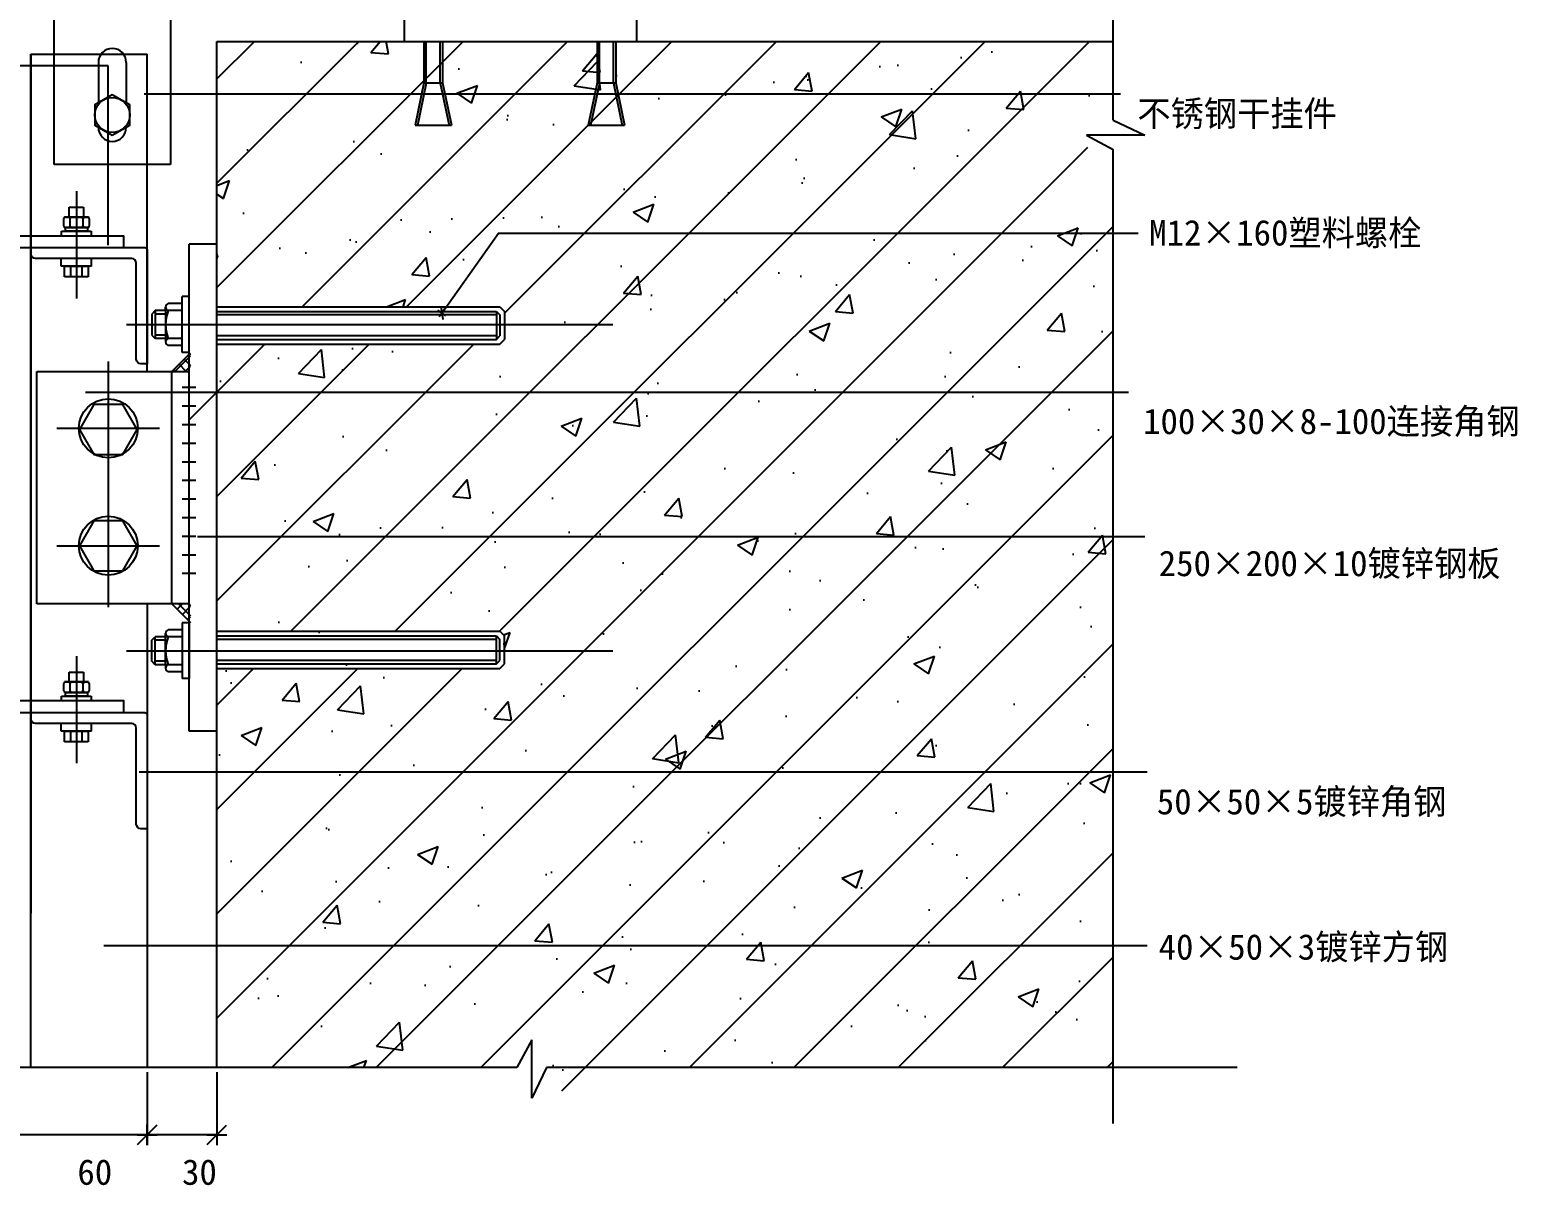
# Model space of a CAD drawing. Header units: metres. Extents: x -3313 to 4000, y 1266 to 2602.
# Drawn here: x 3292 to 3931, y 1280 to 1777 of the extents above; entities that cross this region are included whole.
import ezdxf

# ---------------------------------------------------------------- set-up
doc = ezdxf.new("R2010")
doc.units = ezdxf.units.M
for name, color, linetype in [('2', 2, 'Continuous'), ('3', 5, 'Continuous'), ('4', 4, 'Continuous'), ('7', 7, 'Continuous'), ('BH', 3, 'Continuous'), ('Dim', 3, 'Continuous'), ('TEXT', 7, 'Continuous'), ('ZJSY-CC155-D10', 7, 'Continuous')]:
    doc.layers.add(name, color=color, linetype=linetype)
doc.dimstyles.get("Standard").update_dxf_attribs({"dimtxt": 2.5, "dimasz": 2.5, "dimexe": 1.25, "dimexo": 0.625, "dimtad": 1, "dimcen": 2.5, "dimazin": 3, "dimtfac": 1, "dimtmove": 0, "dimatfit": 3})

# ---------------------------------------------------------------- blocks, each defined once
blk = doc.blocks.new('ST-L50')
at = {"layer": '4'}
blk.add_lwpolyline([(0, 1, 0.41), (1, 0), (50, 0), (50, 2.67, 0.41), (48, 4.67), (6.67, 4.67, -0.41), (4.67, 6.67), (4.67, 48, 0.41), (2.67, 50), (0, 50)], format="xyb", close=True, dxfattribs=at)
blk = doc.blocks.new('_ArchTick')
for p, q in [((-0.52, 0), (0.52, 0)), ((0, 0.54), (0, -0.54))]:
    blk.add_line(p, q)
at = {"color": 0, "linetype": 'ByBlock'}
blk.add_lwpolyline([(-0.5, -0.5), (0.5, 0.5)], dxfattribs=at)

msp = doc.modelspace()

# ---------------------------------------------------------------- hatches: boundary and pattern name
h = msp.add_hatch()
h.set_pattern_fill('AR-CONC', scale=0.5)
h.paths.add_polyline_path([(3757.56, 1705.71, 0.03), (3768.93, 1710.41, 0.04), (3771.52, 1712.24, 0.18), (3772.34, 1713.71, 0.18), (3771.52, 1715.17, 0.04), (3768.93, 1717.01, 0.03), (3757.56, 1721.71, -0.03), (3746.19, 1726.41, -0.04), (3743.64, 1728.2, -0.18), (3742.78, 1729.71, -0.18), (3743.64, 1731.21, -0.04), (3746.19, 1733.01, -0.03), (3757.56, 1737.71), (3757.56, 1771.73), (3372.03, 1771.73), (3372.03, 1657.54), (3493.79, 1657.54), (3495.79, 1655.54), (3495.79, 1643.54), (3493.79, 1641.54), (3372.03, 1641.54), (3372.03, 1517.94), (3493.79, 1517.94), (3495.79, 1515.94), (3495.79, 1503.94), (3493.79, 1501.94), (3372.03, 1501.94), (3372.03, 1475.01), (3372.03, 1330.24), (3500.36, 1330.24, -0.03), (3505.06, 1341.61, -0.04), (3506.86, 1344.16, -0.18), (3508.36, 1345.02, -0.18), (3509.87, 1344.16, -0.04), (3511.66, 1341.61, -0.03), (3516.36, 1330.24, 0.03), (3521.06, 1318.87, 0.04), (3522.9, 1316.27, 0.18), (3524.36, 1315.46, 0.18), (3525.83, 1316.27, 0.04), (3527.66, 1318.87, 0.03), (3532.36, 1330.24), (3757.56, 1330.24)])
h = msp.add_hatch()
h.set_pattern_fill('ANSI31', scale=10)
h.paths.add_polyline_path([(3757.56, 1705.71, 0.03), (3768.93, 1710.41, 0.04), (3771.52, 1712.24, 0.18), (3772.34, 1713.71, 0.18), (3771.52, 1715.17, 0.04), (3768.93, 1717.01, 0.03), (3757.56, 1721.71, -0.03), (3746.19, 1726.41, -0.04), (3743.64, 1728.2, -0.18), (3742.78, 1729.71, -0.18), (3743.64, 1731.21, -0.04), (3746.19, 1733.01, -0.03), (3757.56, 1737.71), (3757.56, 1771.73), (3372.03, 1771.73), (3372.03, 1657.54), (3493.79, 1657.54), (3495.79, 1655.54), (3495.79, 1643.54), (3493.79, 1641.54), (3372.03, 1641.54), (3372.03, 1517.94), (3493.79, 1517.94), (3495.79, 1515.94), (3495.79, 1503.94), (3493.79, 1501.94), (3372.03, 1501.94), (3372.03, 1475.01), (3372.03, 1330.24), (3500.36, 1330.24, -0.03), (3505.06, 1341.61, -0.04), (3506.86, 1344.16, -0.18), (3508.36, 1345.02, -0.18), (3509.87, 1344.16, -0.04), (3511.66, 1341.61, -0.03), (3516.36, 1330.24, 0.03), (3521.06, 1318.87, 0.04), (3522.9, 1316.27, 0.18), (3524.36, 1315.46, 0.18), (3525.83, 1316.27, 0.04), (3527.66, 1318.87, 0.03), (3532.36, 1330.24), (3757.56, 1330.24)])
h = msp.add_hatch()
h.set_pattern_fill('AR-SAND', scale=2)
h.paths.add_polyline_path([(3492.29, 1655.54), (3493.79, 1654.04), (3493.79, 1645.04), (3492.29, 1643.54), (3375.79, 1643.54), (3375.79, 1641.54), (3493.79, 1641.54), (3495.79, 1643.54), (3495.79, 1655.54), (3493.79, 1657.54), (3375.79, 1657.54), (3375.79, 1655.54)])
h = msp.add_hatch()
h.set_pattern_fill('AR-SAND', scale=2)
h.paths.add_polyline_path([(3492.29, 1503.94), (3493.79, 1505.44), (3493.79, 1514.44), (3492.29, 1515.94), (3375.79, 1515.94), (3375.79, 1517.94), (3493.79, 1517.94), (3495.79, 1515.94), (3495.79, 1503.94), (3493.79, 1501.94), (3375.79, 1501.94), (3375.79, 1503.94)])
at = {"layer": 'BH'}
h = msp.add_hatch(dxfattribs=at)
h.set_pattern_fill('ANSI32', scale=30)
h.paths.add_polyline_path([(3372.03, 1475.01), (3360.03, 1475.01), (3360.03, 1675.01), (3372.03, 1675.01)])
h = msp.add_hatch(dxfattribs=at)
h.set_pattern_fill('ANSI37')
h.paths.add_polyline_path([(3360.67, 1629.74), (3352.67, 1629.74), (3360.67, 1637.74)])
h = msp.add_hatch(dxfattribs=at)
h.set_pattern_fill('ANSI37')
h.paths.add_polyline_path([(3360.67, 1521.74), (3352.67, 1529.74), (3360.67, 1529.74)])

# ---------------------------------------------------------------- linework, layer by layer
for p, q in [((3452.53, 1781.73), (3452.53, 1771.73)), ((3552.53, 1781.73), (3552.53, 1771.73)), ((3461.1, 1771.73), (3461.1, 1753.93)), ((3462.1, 1753.93), (3462.1, 1771.73)), ((3468.1, 1753.93), (3468.1, 1771.73)), ((3469.1, 1771.73), (3469.1, 1753.93)), ((3535.6, 1771.73), (3535.6, 1753.93)), ((3536.6, 1753.93), (3536.6, 1771.73)), ((3542.6, 1753.93), (3542.6, 1771.73)), ((3543.6, 1771.73), (3543.6, 1753.93)), ((3461.1, 1753.93), (3457.29, 1735.74)), ((3462.09, 1753.79), (3458.28, 1735.59)), ((3461.1, 1753.93), (3469.1, 1753.93)), ((3468.11, 1753.79), (3471.91, 1735.59)), ((3469.1, 1753.93), (3472.9, 1735.74)), ((3535.6, 1753.93), (3531.79, 1735.74)), ((3536.59, 1753.79), (3532.78, 1735.59)), ((3535.6, 1753.93), (3543.6, 1753.93)), ((3542.61, 1753.79), (3546.41, 1735.59)), ((3543.6, 1753.93), (3547.4, 1735.74)), ((3457.29, 1735.74), (3472.9, 1735.74)), ((3531.79, 1735.74), (3547.4, 1735.74)), ((3349.98, 1655.91), (3349.98, 1657.41)), ((3357.03, 1658.91), (3351.03, 1658.91)), ((3360.03, 1661.91), (3357.03, 1661.91)), ((3357.03, 1637.91), (3357.03, 1661.91)), ((3360.03, 1637.91), (3360.03, 1661.91)), ((3372.03, 1657.54), (3493.79, 1657.54)), ((3493.79, 1657.54), (3495.79, 1655.54)), ((3345.48, 1655.91), (3343.98, 1654.41)), ((3343.98, 1654.41), (3343.98, 1645.41)), ((3345.48, 1655.91), (3345.48, 1643.91)), ((3357.03, 1655.91), (3345.48, 1655.91)), ((3349.98, 1654.41), (3345.48, 1654.41)), ((3349.98, 1655.91), (3349.98, 1643.91)), ((3349.98, 1655.91), (3349.98, 1642.41)), ((3372.03, 1655.54), (3492.29, 1655.54)), ((3492.29, 1654.04), (3372.03, 1654.04)), ((3492.29, 1655.54), (3493.79, 1654.04)), ((3492.29, 1655.54), (3492.29, 1643.54)), ((3493.79, 1654.04), (3493.79, 1645.04)), ((3495.79, 1655.54), (3495.79, 1643.54)), ((3343.98, 1645.41), (3345.48, 1643.91)), ((3349.98, 1645.41), (3345.48, 1645.41)), ((3492.29, 1645.04), (3372.03, 1645.04)), ((3492.29, 1643.54), (3493.79, 1645.04)), ((3357.03, 1643.91), (3345.48, 1643.91)), ((3357.03, 1640.91), (3351.03, 1640.91)), ((3372.03, 1643.54), (3492.29, 1643.54)), ((3372.03, 1641.54), (3493.79, 1641.54)), ((3493.79, 1641.54), (3495.79, 1643.54)), ((3360.03, 1637.91), (3357.03, 1637.91)), ((3349.98, 1503.57), (3349.98, 1517.07)), ((3357.03, 1518.57), (3351.03, 1518.57)), ((3357.03, 1521.57), (3357.03, 1497.57)), ((3360.03, 1521.57), (3357.03, 1521.57)), ((3360.03, 1521.57), (3360.03, 1497.57)), ((3372.03, 1517.94), (3493.79, 1517.94)), ((3493.79, 1517.94), (3495.79, 1515.94)), ((3343.98, 1514.07), (3345.48, 1515.57)), ((3343.98, 1505.07), (3343.98, 1514.07)), ((3357.03, 1515.57), (3345.48, 1515.57)), ((3345.48, 1503.57), (3345.48, 1515.57)), ((3349.98, 1514.07), (3345.48, 1514.07)), ((3349.98, 1503.57), (3349.98, 1515.57)), ((3372.03, 1515.94), (3492.29, 1515.94)), ((3492.29, 1514.44), (3372.03, 1514.44)), ((3492.29, 1515.94), (3493.79, 1514.44)), ((3492.29, 1503.94), (3492.29, 1515.94)), ((3493.79, 1505.44), (3493.79, 1514.44)), ((3495.79, 1503.94), (3495.79, 1515.94)), ((3345.48, 1503.57), (3343.98, 1505.07)), ((3349.98, 1505.07), (3345.48, 1505.07)), ((3492.29, 1505.44), (3372.03, 1505.44)), ((3372.03, 1503.94), (3492.29, 1503.94)), ((3492.29, 1503.94), (3493.79, 1505.44)), ((3493.79, 1501.94), (3495.79, 1503.94)), ((3357.03, 1503.57), (3345.48, 1503.57)), ((3349.98, 1503.57), (3349.98, 1502.07)), ((3357.03, 1500.57), (3351.03, 1500.57)), ((3360.03, 1497.57), (3357.03, 1497.57)), ((3372.03, 1501.94), (3493.79, 1501.94)), ((3342.03, 1328.24), (3342.03, 1299.32)), ((3342.03, 1328.24), (3342.03, 1299.32)), ((3372.03, 1328.24), (3372.03, 1299.32)), ((3342.03, 1301.32), (3282.03, 1301.32)), ((3372.03, 1301.32), (3342.03, 1301.32))]:
    msp.add_line(p, q)
for points in [[(3340.68, 1749.22), (3760.7, 1749.22)], [(3468.77, 1654.86), (3493.22, 1689.15), (3768.29, 1689.15)], [(3315.43, 1620.88), (3764.22, 1620.88)], [(3363.67, 1558.7), (3771.22, 1558.7)], [(3338.64, 1457.51), (3772.24, 1457.51)]]:
    msp.add_lwpolyline(points)
for centre, radius, start, end in [((3351.58, 1657.41), 1.6, 110.02, 249.98), ((3367.65, 1649.91), 17.67, 160.15, 199.85), ((3351.58, 1642.41), 1.6, 110.02, 249.98), ((3351.58, 1517.07), 1.6, 110.02, 249.98), ((3367.65, 1509.57), 17.67, 160.15, 199.85), ((3351.58, 1502.07), 1.6, 110.02, 249.98)]:
    msp.add_arc(centre, radius, start, end)
at = {"layer": '2'}
for p, q in [((3372.03, 1771.73), (3757.56, 1771.73)), ((3372.03, 1330.24), (3372.03, 1771.73))]:
    msp.add_line(p, q, dxfattribs=at)
at = {"layer": '3'}
for p, q in [((3757.56, 1737.79), (3757.56, 2124.52)), ((3302.03, 1766.17), (3342.03, 1766.17)), ((3342.03, 1718.7), (3342.03, 1766.17)), ((3757.56, 1306.2), (3757.56, 1725.21)), ((3311.57, 1707.22), (3311.57, 1661.17)), ((3306.85, 1696.15), (3306.53, 1696.15)), ((3316.82, 1696.15), (3306.85, 1696.15)), ((3306.85, 1696.15), (3316.54, 1696.15)), ((3308.5, 1700.34), (3314.64, 1700.34)), ((3308.5, 1696.15), (3308.5, 1700.34)), ((3314.64, 1700.34), (3314.64, 1696.15)), ((3305.18, 1690.01), (3317.95, 1690.01)), ((3305.18, 1687.99), (3305.18, 1690.01)), ((3306.25, 1692.28), (3306.25, 1695.55)), ((3316.54, 1691.68), (3306.85, 1691.68)), ((3308.59, 1691.68), (3314.78, 1691.68)), ((3308.96, 1692.29), (3308.96, 1695.53)), ((3314.43, 1692.29), (3314.43, 1695.53)), ((3317.14, 1695.55), (3317.14, 1692.28)), ((3317.95, 1690.01), (3317.95, 1687.99)), ((3305.09, 1674.98), (3305.09, 1678.32)), ((3318.05, 1674.98), (3318.05, 1678.32)), ((3318.05, 1674.98), (3305.09, 1674.98)), ((3306.53, 1674.98), (3316.61, 1674.98)), ((3306.53, 1670.41), (3306.53, 1674.98)), ((3316.61, 1670.41), (3306.53, 1670.41)), ((3309.13, 1670.41), (3309.13, 1674.98)), ((3314.01, 1670.41), (3314.01, 1674.98)), ((3316.61, 1674.98), (3316.61, 1670.41)), ((3325.28, 1634.08), (3325.28, 1528.3)), ((3303.22, 1605.3), (3347.35, 1605.3)), ((3303.18, 1554.74), (3347.32, 1554.74)), ((3311.57, 1507.22), (3311.57, 1461.17)), ((3308.5, 1496.15), (3308.5, 1500.34)), ((3308.5, 1500.34), (3314.64, 1500.34)), ((3314.64, 1500.34), (3314.64, 1496.15)), ((3306.25, 1492.28), (3306.25, 1495.55)), ((3306.85, 1496.15), (3306.53, 1496.15)), ((3306.85, 1496.15), (3316.54, 1496.15)), ((3316.82, 1496.15), (3306.85, 1496.15)), ((3316.54, 1491.68), (3306.85, 1491.68)), ((3308.59, 1491.68), (3314.78, 1491.68)), ((3308.96, 1492.29), (3308.96, 1495.53)), ((3314.43, 1492.29), (3314.43, 1495.53)), ((3317.14, 1495.55), (3317.14, 1492.28)), ((3305.18, 1490.01), (3317.95, 1490.01)), ((3305.18, 1487.99), (3305.18, 1490.01)), ((3317.95, 1490.01), (3317.95, 1487.99)), ((3305.09, 1474.98), (3305.09, 1478.32)), ((3318.05, 1474.98), (3318.05, 1478.32)), ((3318.05, 1474.98), (3305.09, 1474.98)), ((3306.53, 1474.98), (3316.61, 1474.98)), ((3306.53, 1470.41), (3306.53, 1474.98)), ((3309.13, 1470.41), (3309.13, 1474.98)), ((3314.01, 1470.41), (3314.01, 1474.98)), ((3316.61, 1474.98), (3316.61, 1470.41)), ((3316.61, 1470.41), (3306.53, 1470.41))]:
    msp.add_line(p, q, dxfattribs=at)
for points in [[(3306.85, 1691.68), (3316.29, 1691.68), (3316.29, 1690.01), (3306.85, 1690.01)], [(3337.72, 1604.74), (3331.52, 1615.48), (3319.11, 1615.48), (3312.91, 1604.74), (3319.11, 1594), (3331.52, 1594)], [(3337.69, 1554.74), (3331.49, 1565.48), (3319.08, 1565.48), (3312.88, 1554.74), (3319.08, 1544), (3331.49, 1544)], [(3306.85, 1491.68), (3316.29, 1491.68), (3316.29, 1490.01), (3306.85, 1490.01)]]:
    msp.add_lwpolyline(points, close=True, dxfattribs=at)
for centre in [(3325.32, 1605.3), (3325.28, 1554.74)]:
    msp.add_circle(centre, 12.67, dxfattribs=at)
for centre, radius, start, end in [((3306.85, 1695.55), 0.6, 90, 180), ((3308.07, 1695.27), 0.92, 16.32, 70.88), ((3309.84, 1695.27), 0.92, 109.12, 163.68), ((3313.54, 1695.27), 0.92, 16.32, 70.88), ((3315.32, 1695.27), 0.92, 109.12, 163.68), ((3316.54, 1695.55), 0.6, 0, 90), ((3306.85, 1692.28), 0.6, 180, 270), ((3308.07, 1692.55), 0.92, 289.12, 343.68), ((3309.84, 1692.55), 0.92, 196.32, 250.88), ((3313.54, 1692.55), 0.92, 289.12, 343.68), ((3315.32, 1692.55), 0.92, 196.32, 250.88), ((3316.54, 1692.28), 0.6, 270, 360), ((3306.85, 1495.55), 0.6, 90, 180), ((3306.85, 1492.28), 0.6, 180, 270), ((3308.07, 1495.27), 0.92, 16.32, 70.88), ((3308.07, 1492.55), 0.92, 289.12, 343.68), ((3309.84, 1495.27), 0.92, 109.12, 163.68), ((3309.84, 1492.55), 0.92, 196.32, 250.88), ((3313.54, 1495.27), 0.92, 16.32, 70.88), ((3313.54, 1492.55), 0.92, 289.12, 343.68), ((3315.32, 1495.27), 0.92, 109.12, 163.68), ((3315.32, 1492.55), 0.92, 196.32, 250.88), ((3316.54, 1495.55), 0.6, 0, 90), ((3316.54, 1492.28), 0.6, 270, 360)]:
    msp.add_arc(centre, radius, start, end, dxfattribs=at)
at = {"layer": '4'}
for p, q in [((3302.03, 1718.7), (3302.03, 1798.7)), ((3352.03, 1798.7), (3352.03, 1718.7)), ((3292.03, 1330.24), (3292.03, 1766.17)), ((3292.03, 1766.17), (3292.03, 1396.73)), ((3292.03, 1766.17), (3302.03, 1766.17)), ((3352.03, 1718.7), (3302.03, 1718.7)), ((3342.03, 1629.74), (3342.03, 1718.7)), ((3360.03, 1475.01), (3360.03, 1684.47)), ((3372.03, 1684.47), (3360.03, 1684.47)), ((3294.55, 1529.74), (3294.55, 1629.74)), ((3294.55, 1629.74), (3360.03, 1629.74)), ((3352.67, 1529.74), (3352.67, 1629.74)), ((3360.03, 1529.74), (3294.55, 1529.74)), ((3342.03, 1529.74), (3342.03, 1330.24)), ((3372.03, 1475.01), (3360.03, 1475.01))]:
    msp.add_line(p, q, dxfattribs=at)
msp.add_circle((3327.03, 1740.08), 7.5, dxfattribs=at)
at = {"layer": '7'}
for p, q in [((3321.03, 1762.7), (3321.03, 1745.28)), ((3333.03, 1762.7), (3333.03, 1745.28)), ((3321.03, 1734.88), (3321.03, 1734.7)), ((3333.03, 1734.88), (3333.03, 1734.7))]:
    msp.add_line(p, q, dxfattribs=at)
msp.add_lwpolyline([(3327.03, 1731.42), (3334.53, 1735.75), (3334.53, 1744.41), (3327.03, 1748.74), (3319.53, 1744.41), (3319.53, 1735.75)], close=True, dxfattribs=at)
for points in [[(3273.03, 1687.99, 0.41), (3267.03, 1681.99), (3267.03, 1667.99), (3272.03, 1667.99), (3272.03, 1681.99, -0.41), (3273.03, 1682.99), (3332.03, 1682.99), (3332.03, 1687.99), (3273.03, 1687.99, -0.41), (3272.03, 1688.99), (3272.03, 1702.99), (3267.03, 1702.99), (3267.03, 1688.99, 0.16), (3268.16, 1685.49, 1.04)], [(3273.03, 1487.99, 0.41), (3267.03, 1481.99), (3267.03, 1467.99), (3272.03, 1467.99), (3272.03, 1481.99, -0.41), (3273.03, 1482.99), (3332.03, 1482.99), (3332.03, 1487.99), (3273.03, 1487.99, -0.41), (3272.03, 1488.99), (3272.03, 1502.99), (3267.03, 1502.99), (3267.03, 1488.99, 0.16), (3268.16, 1485.49)]]:
    msp.add_lwpolyline(points, format="xyb", dxfattribs=at)
for centre, start, end in [((3327.03, 1762.7), 0, 180), ((3327.03, 1734.7), 180, 0)]:
    msp.add_arc(centre, 6, start, end, dxfattribs=at)
at = {"layer": 'BH'}
for p, q in [((3372.03, 1475.01), (3372.03, 1684.47)), ((3333.19, 1649.91), (3542.37, 1649.91)), ((3352.67, 1629.74), (3360.67, 1637.74)), ((3357.03, 1622.9), (3363.03, 1622.9)), ((3357.03, 1614.9), (3363.03, 1614.9)), ((3357.03, 1606.9), (3363.03, 1606.9)), ((3357.03, 1598.9), (3363.03, 1598.9)), ((3357.03, 1590.9), (3363.03, 1590.9)), ((3357.03, 1582.9), (3363.03, 1582.9)), ((3357.03, 1574.9), (3363.03, 1574.9)), ((3357.03, 1566.9), (3363.03, 1566.9)), ((3357.03, 1558.9), (3363.03, 1558.9)), ((3312.22, 1554.74), (3334.9, 1554.74)), ((3357.03, 1550.9), (3363.03, 1550.9)), ((3357.03, 1542.9), (3363.03, 1542.9)), ((3352.67, 1529.74), (3360.67, 1521.74)), ((3333.19, 1509.57), (3542.37, 1509.57))]:
    msp.add_line(p, q, dxfattribs=at)
at = {"layer": 'Dim'}
msp.add_lwpolyline([(3323.42, 1382.78), (3772.14, 1382.78)], dxfattribs=at)
at = {"layer": 'TEXT'}
for p, q in [((3501.09, 1330.24), (3213.32, 1330.24)), ((3810.88, 1330.24), (3513.8, 1330.24))]:
    msp.add_line(p, q, dxfattribs=at)
at = {"layer": 'ZJSY-CC155-D10'}
for p, q in [((3757.56, 1737.79), (3771.15, 1731.45)), ((3758.59, 1731.45), (3746.03, 1731.45)), ((3746.03, 1731.45), (3757.56, 1725.21)), ((3771.15, 1731.45), (3758.59, 1731.45)), ((3507.55, 1342.18), (3501.09, 1330.24)), ((3507.55, 1329.61), (3507.55, 1342.18)), ((3513.8, 1330.24), (3507.55, 1317.05)), ((3507.55, 1317.05), (3507.55, 1329.61))]:
    msp.add_line(p, q, dxfattribs=at)

# ---------------------------------------------------------------- block references
for p, xscale, yscale, zscale, rotation in [((3468.77, 1654.86), 4, 4, 4, 234.51), ((3342.03, 1301.32), 8.3, 8.3, 8.3, 180)]:
    msp.add_blockref('_ArchTick', p, dxfattribs=dict(xscale=xscale, yscale=yscale, zscale=zscale, rotation=rotation))
at = {"xscale": 8.3, "yscale": 8.3, "zscale": 8.3}
for p in [(3342.03, 1301.32), (3372.03, 1301.32)]:
    msp.add_blockref('_ArchTick', p, dxfattribs=at)
at = {"layer": '3', "xscale": -1, "rotation": 90}
for p in [(3342.03, 1682.99), (3342.03, 1482.99)]:
    msp.add_blockref('ST-L50', p, dxfattribs=at)

# ---------------------------------------------------------------- texts
at = {"char_height": 11, "attachment_point": 1}
for s, insert in [('60', (3312.03, 1290.82)), ('30', (3357.03, 1290.82))]:
    msp.add_mtext(s, dxfattribs=dict(at, insert=insert))
at = {"layer": 'TEXT'}
for s, p in [('M12×160塑料螺栓', (3773.08, 1683.91)), ('40×50×3镀锌方钢', (3777.13, 1376.68))]:
    msp.add_text(s, height=11, dxfattribs=at).set_placement(p)
at = {"layer": 'TEXT', "char_height": 11, "attachment_point": 1}
for s, insert in [('不锈钢干挂件', (3767.97, 1746.18)), ('100×30×8-100连接角钢', (3770.45, 1613.78)), ('250×200×10镀锌钢板', (3777.17, 1552.67)), ('50×50×5镀锌角钢', (3776.35, 1450.19))]:
    msp.add_mtext(s, dxfattribs=dict(at, insert=insert))

# ---------------------------------------------------------------- leaders
at = {"layer": 'Dim'}
msp.add_leader([(3325.18, 1684.07), (3325.18, 1761.27), (3185.07, 1761.27)], dimstyle='Standard', dxfattribs=at)

doc.saveas('drawing.dxf')
